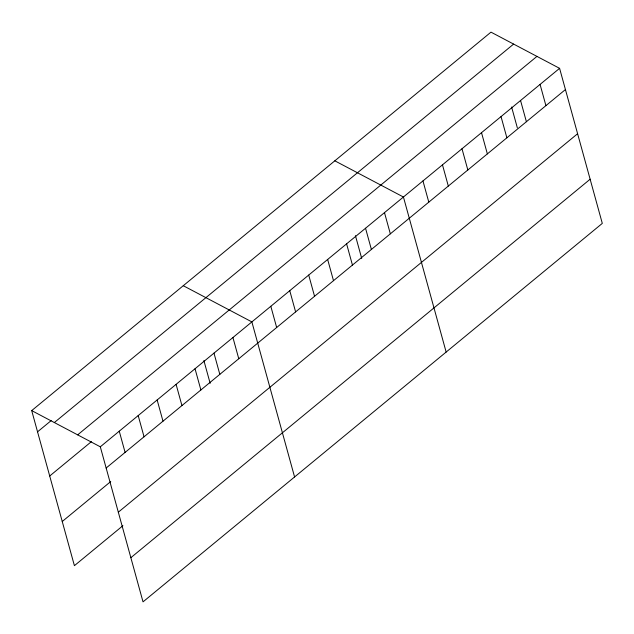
<?xml version="1.0" encoding="UTF-8"?>
<svg xmlns="http://www.w3.org/2000/svg" width="634" height="634" viewBox="0 0 634 634"><rect width="100%" height="100%" fill="white"/><g stroke="black" fill="none" stroke-linecap="round" stroke-linejoin="round"><path stroke-width="0.95" d="M31.7 410.61L490.978 32.144L559.592 68.337L602.3 223.39L143.022 601.856L100.307 446.804L31.7 410.61L74.408 565.663L122.909 525.697M37.549 431.825L51.188 420.588M54.342 422.553L513.619 44.087M77.665 434.853L536.95 56.394M49.714 475.991L91.391 441.644M100.307 446.804L559.592 68.337M106.155 468.019L565.433 89.56M62.243 521.497L110.744 481.531M118.32 512.185L577.598 133.726M130.858 557.69L590.135 179.224M334.823 160.822L403.438 197.016L446.146 352.068M183.266 285.712L251.872 321.906L294.58 476.966M540.073 84.417L545.914 105.64M520.554 100.505L526.394 121.728M511.606 107.011L517.344 127.862M501.034 116.593L506.875 137.808M481.515 132.672L487.356 153.896M461.996 148.76L467.837 169.983M442.477 164.848L448.317 186.063M422.957 180.928L428.798 202.151M384.489 212.628L390.338 233.843M365.541 228.24L371.389 249.455M355.444 235.689L361.713 258.442M346.6 243.852L352.441 265.067M327.651 259.457L333.5 280.68M308.71 275.069L314.551 296.292M289.762 290.681L295.61 311.904M270.821 306.293L276.662 327.516M232.924 337.518L238.772 358.741M213.983 353.13L219.824 374.353M203.886 360.58L210.155 383.332M195.034 368.742L200.883 389.965M176.093 384.355L181.934 405.578M157.145 399.967L162.993 421.19M138.196 415.579L144.045 436.794M119.255 431.191L125.096 452.407"/></g></svg>
